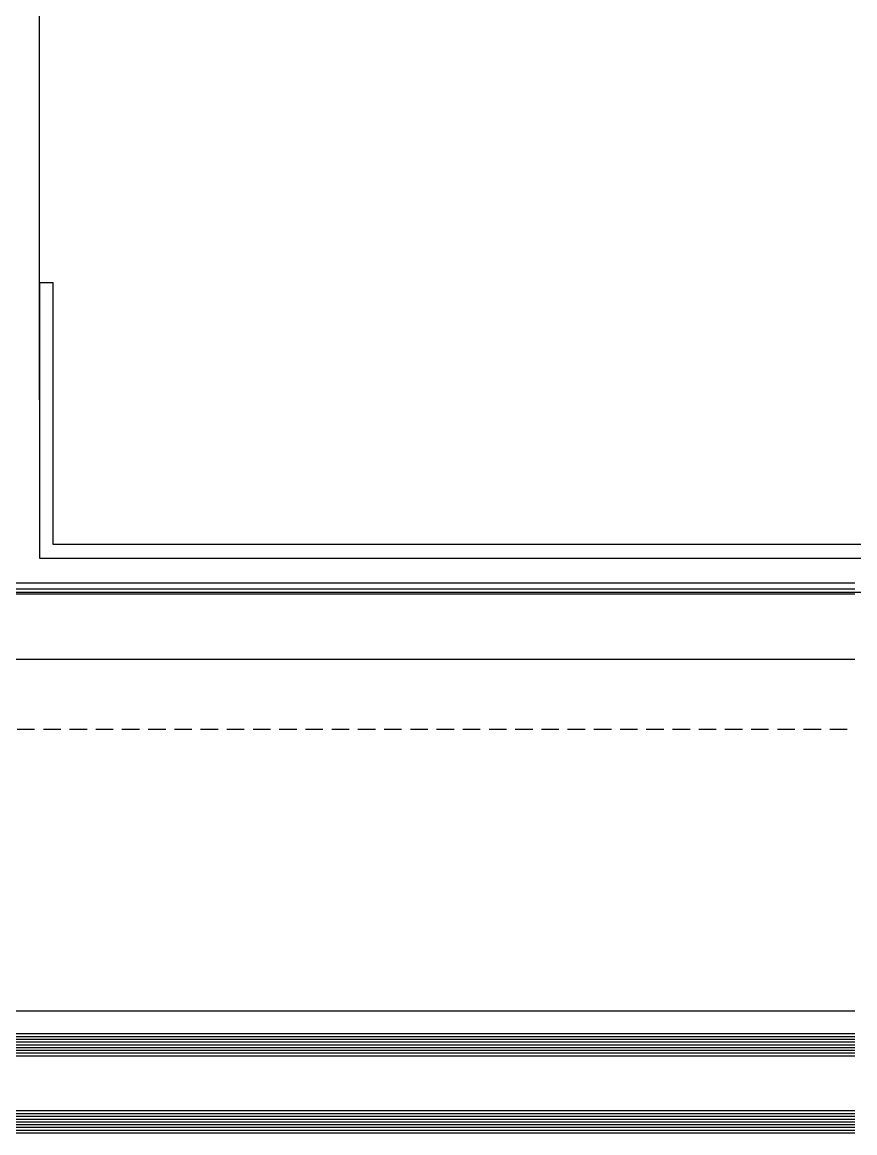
# Model space of a CAD drawing. Header units: inches. Extents: x -772 to 6765, y -813 to 4093.
# Drawn here: x 2981.87 to 3012.12, y -66.63 to -26.28 of the extents above; entities that cross this region are included whole.
import ezdxf

# ---------------------------------------------------------------- set-up
doc = ezdxf.new("R2010")
doc.units = ezdxf.units.IN
doc.header["$MEASUREMENT"] = 0
doc.linetypes.add('HIDDEN', pattern=[9.525, 6.35, -3.175])
for name, color, linetype in [('aksoy_block', 7, 'Continuous'), ('aksoy_detaytarama', 252, 'Continuous'), ('aksoy_kapali', 3, 'Continuous'), ('FHM_BEYAZ ALÇIPAN', 7, 'Continuous'), ('H_FAC_Cam', 153, 'Continuous'), ('H_FAC_Metal', 181, 'Continuous'), ('H_GEN_Greyscale1', 251, 'Continuous'), ('H_GEN_YalitimIsi', 32, 'BATTING')]:
    doc.layers.add(name, color=color, linetype=linetype)
doc.linetypes.add('BATTING', pattern='A,0.00254,-2.54,[134,ltypeshp.shx,S=2.54,R=0,X=-2.54,Y=0],-5.08,[134,ltypeshp.shx,S=2.54,R=180,X=2.54,Y=0],-2.54', length=10.16254)

# ---------------------------------------------------------------- blocks, each defined once
blk = doc.blocks.new('*U232')
at = {"layer": 'aksoy_detaytarama'}
for p, q in [((-262.44, -73.82), (480.06, -73.82)), ((-262.44, -74.82), (480.06, -74.82)), ((-262.44, -75.82), (480.06, -75.82)), ((-262.44, -76.82), (480.06, -76.82)), ((-262.44, -77.82), (480.06, -77.82)), ((-262.44, -78.82), (480.06, -78.82)), ((-262.44, -79.82), (480.06, -79.82)), ((-262.44, -101.82), (480.06, -101.82)), ((-262.44, -102.82), (480.06, -102.82)), ((-262.44, -103.82), (480.06, -103.82)), ((-262.44, -104.82), (480.06, -104.82)), ((-262.44, -105.82), (480.06, -105.82)), ((-262.44, -106.82), (480.06, -106.82)), ((-262.44, -107.82), (480.06, -107.82))]:
    blk.add_line(p, q, dxfattribs=at)
at = {"layer": 'aksoy_kapali', "linetype": 'HIDDEN'}
blk.add_lwpolyline([(-262.44, 37.79), (480.06, 37.79)], dxfattribs=at)
at = {"layer": 'H_FAC_Cam'}
for points in [[(480.06, -72.82), (-262.44, -72.82)], [(-262.44, -80.82), (480.06, -80.82)], [(480.06, -100.82), (-262.44, -100.82)], [(-262.44, -108.82), (480.06, -108.82)]]:
    blk.add_lwpolyline(points, dxfattribs=at)
at = {"layer": 'H_FAC_Metal'}
for points in [[(480.06, 90.79), (-262.44, 90.79)], [(-262.44, 88.79), (480.06, 88.79)]]:
    blk.add_lwpolyline(points, dxfattribs=at)
at = {"layer": 'H_GEN_Greyscale1'}
blk.add_line((-262.44, -64.56), (480.06, -64.56), dxfattribs=at)
blk.add_lwpolyline([(480.06, 86.79), (-262.44, 86.79)], dxfattribs=at)
at = {"layer": 'H_GEN_YalitimIsi', "ltscale": 0.1}
blk.add_line((-262.44, 63.29), (480.06, 63.29), dxfattribs=at)

msp = doc.modelspace()

# ---------------------------------------------------------------- linework, layer by layer
at = {"layer": 'FHM_BEYAZ ALÇIPAN'}
msp.add_lwpolyline([(2982.5, -40), (2982.5, 303.786)], dxfattribs=at)
at = {"layer": 'H_FAC_Metal'}
msp.add_lwpolyline([(2983, -35.75), (2982.5, -35.75), (2982.5, -45.75), (3025.624, -45.75), (3025.624, -45.25), (2983, -45.25)], close=True, dxfattribs=at)
at = {"layer": 'H_GEN_Greyscale1'}
msp.add_line((3341.875, -47), (2603.125, -47), dxfattribs=at)

# ---------------------------------------------------------------- block references
at = {"layer": 'aksoy_block', "lineweight": 5, "xscale": 0.1, "yscale": 0.1, "zscale": 0.1}
msp.add_blockref('*U232', (2964.119, -55.744), dxfattribs=at)

doc.saveas('drawing.dxf')
